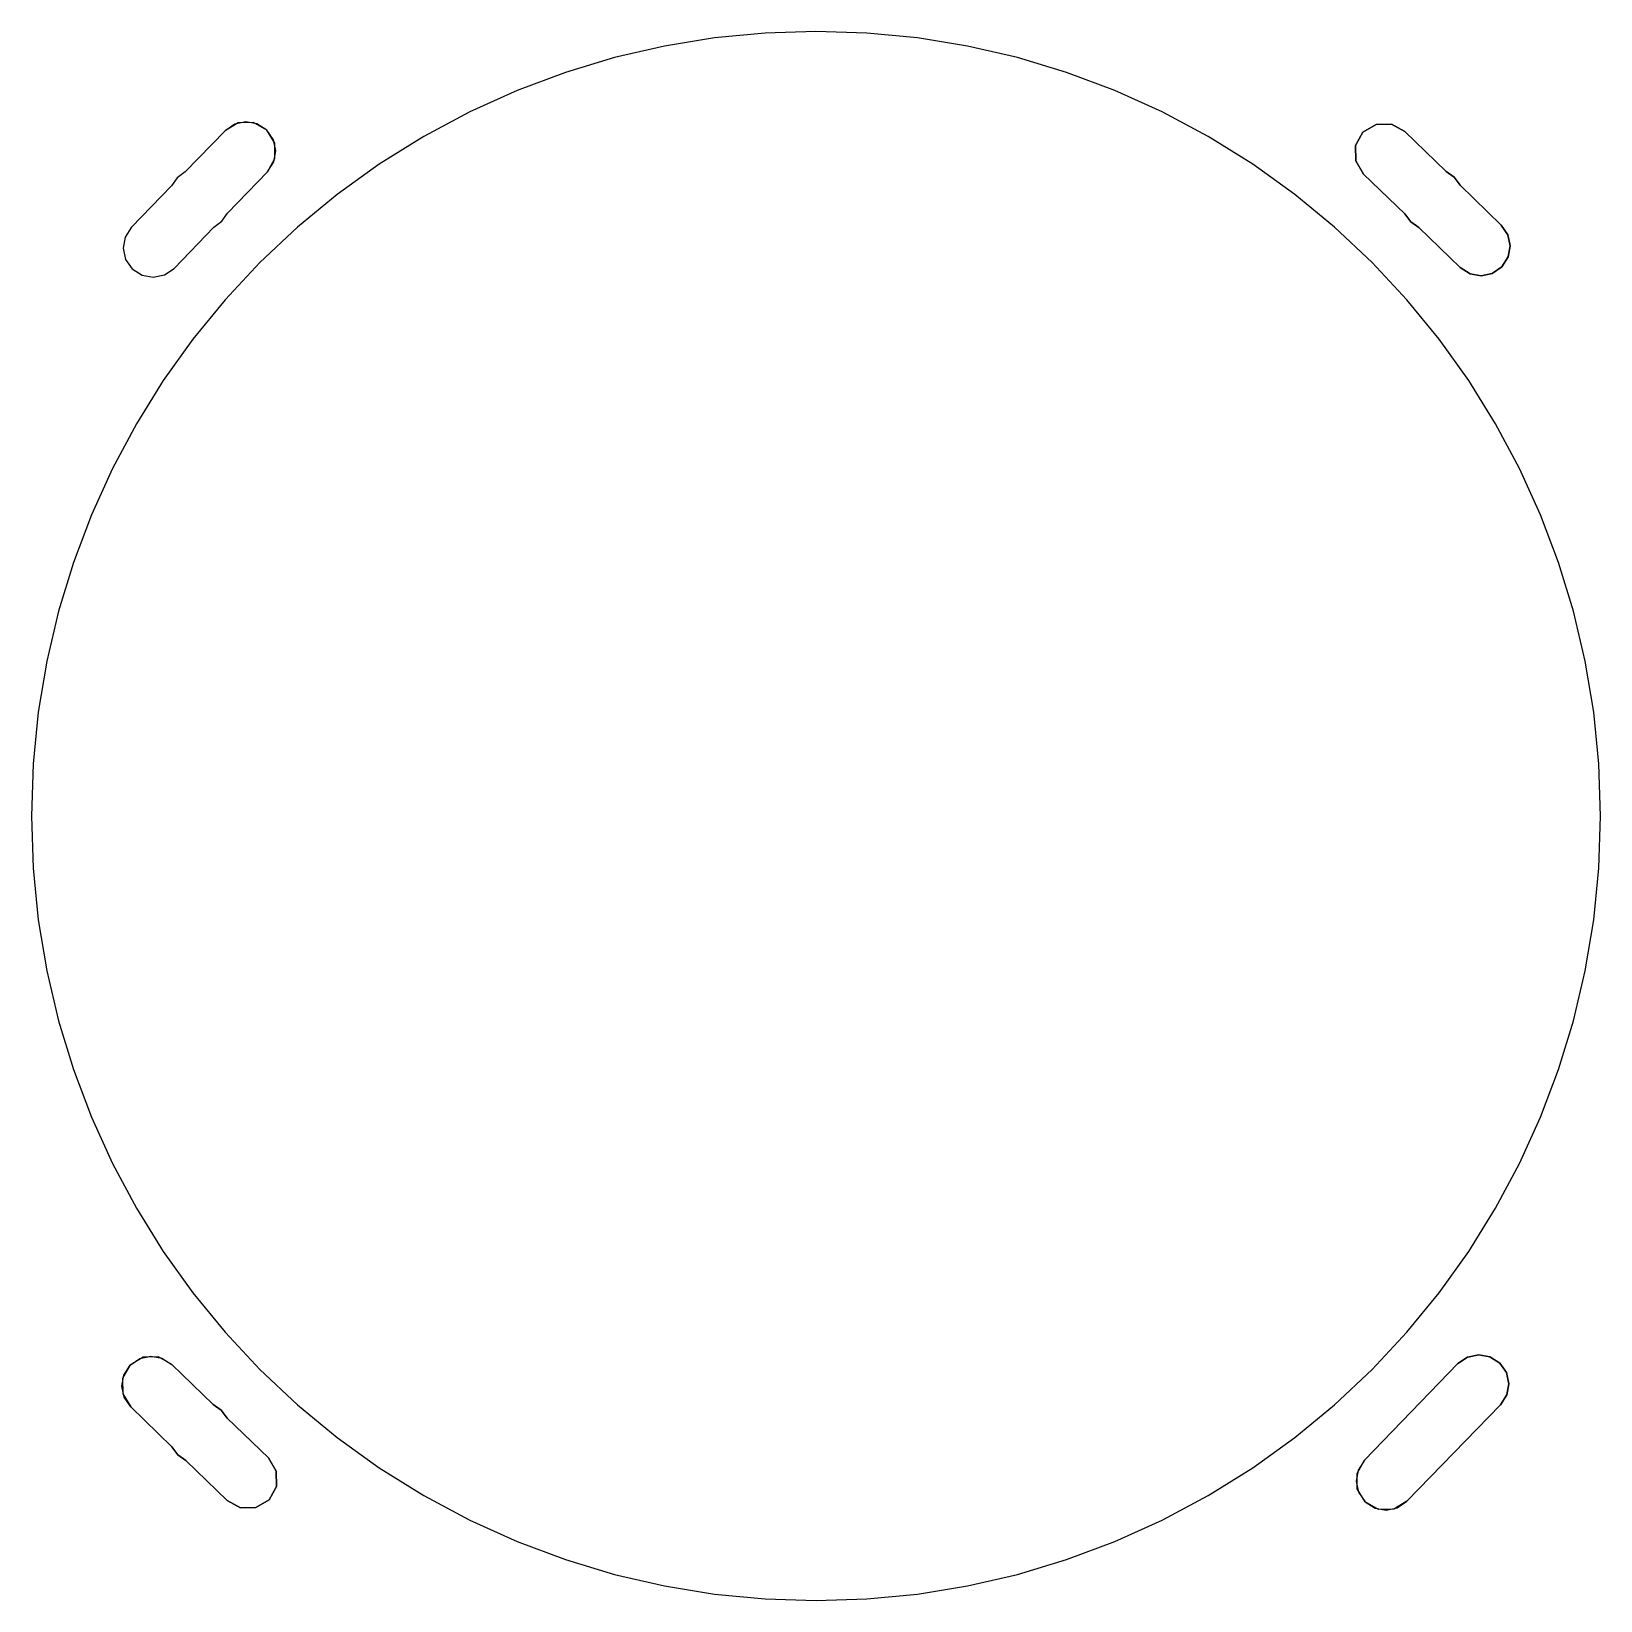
# Model space of a CAD drawing. Extents: x -40 to 40, y -40 to 298.
# Drawn here: x -40 to 40, y -40 to 40 of the extents above.
import ezdxf

# ---------------------------------------------------------------- set-up
doc = ezdxf.new("R2010")
doc.units = 0

msp = doc.modelspace()

# ---------------------------------------------------------------- linework, layer by layer
for p, q in [((-0.00005, 40.00527), (-2.588711, 39.921526)), ((-0.00005, 40.00527), (-2.588711, 39.921526)), ((2.588611, 39.921526), (-0.00005, 40.00527)), ((2.588611, 39.921526), (-0.00005, 40.00527)), ((-7.732373, 39.251571), (-10.270546, 38.66536)), ((-7.732373, 39.251571), (-10.270546, 38.66536)), ((-5.168957, 39.670293), (-7.732373, 39.251571)), ((-5.168957, 39.670293), (-7.732373, 39.251571)), ((-2.588711, 39.921526), (-5.168957, 39.670293)), ((-2.588711, 39.921526), (-5.168957, 39.670293)), ((5.168857, 39.670293), (2.588611, 39.921526)), ((5.168857, 39.670293), (2.588611, 39.921526)), ((7.732273, 39.251571), (5.168857, 39.670293)), ((7.732273, 39.251571), (5.168857, 39.670293)), ((10.270446, 38.66536), (7.732273, 39.251571)), ((10.270446, 38.66536), (7.732273, 39.251571)), ((-10.270546, 38.66536), (-12.775059, 37.911661)), ((-10.270546, 38.66536), (-12.775059, 37.911661)), ((12.774959, 37.911661), (10.270446, 38.66536)), ((12.774959, 37.911661), (10.270446, 38.66536)), ((-12.775059, 37.911661), (-15.2375, 36.990473)), ((-12.775059, 37.911661), (-15.2375, 36.990473)), ((15.2374, 36.990473), (12.774959, 37.911661)), ((15.2374, 36.990473), (12.774959, 37.911661)), ((-15.2375, 36.990473), (-17.649451, 35.901796)), ((-15.2375, 36.990473), (-17.649451, 35.901796)), ((17.649351, 35.901796), (15.2374, 36.990473)), ((17.649351, 35.901796), (15.2374, 36.990473)), ((-29.46044, 35.341272), (-30.12985, 34.94049)), ((-29.636521, 35.279434), (-30.129814, 34.940463)), ((-29.07116, 35.398788), (-29.636521, 35.279434)), ((-28.680323, 35.353654), (-29.46044, 35.341272)), ((-28.502297, 35.297437), (-29.07116, 35.398788)), ((-27.99853, 34.97432), (-28.680323, 35.353654)), ((-27.998494, 34.974293), (-28.502297, 35.297437)), ((-17.649451, 35.901796), (-20.0025, 34.64563)), ((-17.649451, 35.901796), (-20.0025, 34.64563)), ((20.0024, 34.64563), (17.649351, 35.901796)), ((20.0024, 34.64563), (17.649351, 35.901796)), ((28.557183, 35.264394), (27.887773, 34.863612)), ((27.887794, 34.863586), (28.557204, 35.264368)), ((29.3373, 35.276776), (28.557183, 35.264394)), ((28.557204, 35.264368), (29.337321, 35.27675)), ((30.019093, 34.897442), (29.3373, 35.276776)), ((29.337321, 35.27675), (30.019114, 34.897416)), ((-30.12985, 34.94049), (-32.16672, 32.83792)), ((-30.129814, 34.940463), (-32.166684, 32.837893)), ((-27.597748, 34.30491), (-27.99853, 34.97432)), ((-27.659523, 34.481), (-27.998494, 34.974293)), ((-27.540169, 33.915639), (-27.659523, 34.481)), ((-20.0025, 34.64563), (-22.266896, 33.235913)), ((-20.0025, 34.64563), (-22.266896, 33.235913)), ((22.266796, 33.235913), (20.0024, 34.64563)), ((22.266796, 33.235913), (20.0024, 34.64563)), ((27.887773, 34.863612), (27.508439, 34.181819)), ((27.50846, 34.181793), (27.887794, 34.863586)), ((32.121663, 32.860572), (30.019093, 34.897442)), ((30.019114, 34.897416), (32.121684, 32.860546)), ((-27.64152, 33.346776), (-27.540169, 33.915639)), ((-27.585366, 33.524793), (-27.597748, 34.30491)), ((27.508439, 34.181819), (27.520821, 33.401702)), ((27.520842, 33.401676), (27.50846, 34.181793)), ((-32.16672, 32.83792), (-32.571074, 32.535837)), ((-32.166684, 32.837893), (-32.571038, 32.53581)), ((-30.00157, 30.740419), (-27.9647, 32.843)), ((-30.001534, 30.740383), (-27.964664, 32.842973)), ((-27.9647, 32.843), (-27.585366, 33.524793)), ((-27.964664, 32.842973), (-27.64152, 33.346776)), ((-22.266896, 33.235913), (-24.415694, 31.69144)), ((-22.266896, 33.235913), (-24.415694, 31.69144)), ((24.415594, 31.69144), (22.266796, 33.235913)), ((24.415594, 31.69144), (22.266796, 33.235913)), ((27.520821, 33.401702), (27.921603, 32.732292)), ((27.921624, 32.732266), (27.520842, 33.401676)), ((32.535397, 32.571482), (32.121663, 32.860572)), ((32.121684, 32.860546), (32.535418, 32.571456)), ((-32.860166, 32.122096), (-34.897036, 30.019536)), ((-32.86013, 32.122069), (-34.897, 30.0195)), ((-32.571074, 32.535837), (-32.860166, 32.122096)), ((-32.571038, 32.53581), (-32.86013, 32.122069)), ((27.9216, 32.7323), (30.02417, 30.69542)), ((27.921603, 32.732292), (27.9216, 32.7323)), ((30.024194, 30.695386), (27.921624, 32.732266)), ((32.837476, 32.167134), (32.535397, 32.571482)), ((32.535418, 32.571456), (32.837497, 32.167108)), ((34.940046, 30.130244), (32.837476, 32.167134)), ((32.837497, 32.167108), (32.8375, 32.1671)), ((32.8375, 32.1671), (34.94007, 30.13021)), ((-24.415694, 31.69144), (-26.444686, 30.019498)), ((-24.415694, 31.69144), (-26.444686, 30.019498)), ((26.444586, 30.019498), (24.415594, 31.69144)), ((26.444586, 30.019498), (24.415594, 31.69144)), ((-30.290665, 30.326689), (-30.00157, 30.740419)), ((-30.290629, 30.326653), (-30.001534, 30.740383)), ((30.02417, 30.69542), (30.326249, 30.291067)), ((30.326273, 30.291033), (30.024194, 30.695386)), ((-34.897036, 30.019536), (-35.218927, 29.515822)), ((-34.897, 30.0195), (-35.218891, 29.515786)), ((-32.731886, 27.922056), (-30.695016, 30.024616)), ((-32.73185, 27.92202), (-30.69498, 30.02458)), ((-30.695016, 30.024616), (-30.290665, 30.326689)), ((-30.69498, 30.02458), (-30.290629, 30.326653)), ((-26.444686, 30.019498), (-28.349666, 28.227376)), ((-26.444686, 30.019498), (-28.349666, 28.227376)), ((28.349566, 28.227376), (26.444586, 30.019498)), ((28.349566, 28.227376), (26.444586, 30.019498)), ((30.326249, 30.291067), (30.739986, 30.001974)), ((30.74001, 30.00194), (30.326273, 30.291033)), ((30.739986, 30.001974), (32.842556, 27.965104)), ((32.84258, 27.96507), (30.74001, 30.00194)), ((35.277737, 29.637001), (34.940046, 30.130244)), ((34.94007, 30.13021), (35.277761, 29.636967)), ((35.39626, 29.072174), (35.277737, 29.637001)), ((35.277761, 29.636967), (35.396284, 29.07214)), ((-35.218927, 29.515822), (-35.31948, 28.947507)), ((-35.31948, 28.947507), (-35.199846, 28.3829)), ((-35.218891, 29.515786), (-35.319444, 28.947471)), ((-35.319444, 28.947471), (-35.19981, 28.382864)), ((35.2946, 28.504069), (35.39626, 29.072174)), ((35.396284, 29.07214), (35.294624, 28.504035)), ((-35.199846, 28.3829), (-34.861176, 27.890312)), ((-35.19981, 28.382864), (-34.86114, 27.890276)), ((-28.349666, 28.227376), (-30.126425, 26.322359)), ((-28.349666, 28.227376), (-30.126425, 26.322359)), ((30.126327, 26.322359), (28.349566, 28.227376)), ((30.126327, 26.322359), (28.349566, 28.227376)), ((34.971739, 28.000994), (35.2946, 28.504069)), ((35.294624, 28.504035), (34.971763, 28.00096)), ((-34.861176, 27.890312), (-34.358085, 27.567448)), ((-34.86114, 27.890276), (-34.358049, 27.567412)), ((-34.358085, 27.567448), (-33.789965, 27.465796)), ((-34.358049, 27.567412), (-33.789929, 27.46576)), ((-33.789965, 27.465796), (-33.225128, 27.584338)), ((-33.789929, 27.46576), (-33.225092, 27.584302)), ((-33.225128, 27.584338), (-32.731886, 27.922056)), ((-33.225092, 27.584302), (-32.73185, 27.92202)), ((32.842556, 27.965104), (33.346266, 27.643236)), ((33.34629, 27.643202), (32.84258, 27.96507)), ((33.346266, 27.643236), (33.91457, 27.542695)), ((33.914594, 27.542661), (33.34629, 27.643202)), ((33.91457, 27.542695), (34.479163, 27.662332)), ((34.479187, 27.662298), (33.914594, 27.542661)), ((34.479163, 27.662332), (34.971739, 28.000994)), ((34.971763, 28.00096), (34.479187, 27.662298)), ((-30.126425, 26.322359), (-31.770757, 24.311736)), ((-30.126425, 26.322359), (-31.770757, 24.311736)), ((31.77066, 24.311736), (30.126327, 26.322359)), ((31.77066, 24.311736), (30.126327, 26.322359)), ((-31.770757, 24.311736), (-33.278455, 22.202794)), ((-31.770757, 24.311736), (-33.278455, 22.202794)), ((33.278359, 22.202794), (31.77066, 24.311736)), ((33.278359, 22.202794), (31.77066, 24.311736)), ((-33.278455, 22.202794), (-34.64531, 20.00282)), ((-33.278455, 22.202794), (-34.64531, 20.00282)), ((34.645216, 20.00282), (33.278359, 22.202794)), ((34.645216, 20.00282), (33.278359, 22.202794)), ((-34.64531, 20.00282), (-35.867115, 17.719102)), ((-34.64531, 20.00282), (-35.867115, 17.719102)), ((35.867024, 17.719102), (34.645216, 20.00282)), ((35.867024, 17.719102), (34.645216, 20.00282)), ((-35.867115, 17.719102), (-36.939664, 15.358927)), ((-35.867115, 17.719102), (-36.939664, 15.358927)), ((36.939576, 15.358927), (35.867024, 17.719102)), ((36.939576, 15.358927), (35.867024, 17.719102)), ((-36.939664, 15.358927), (-37.858749, 12.929582)), ((-36.939664, 15.358927), (-37.858749, 12.929582)), ((37.858665, 12.929582), (36.939576, 15.358927)), ((37.858665, 12.929582), (36.939576, 15.358927)), ((-37.858749, 12.929582), (-38.620161, 10.438355)), ((-37.858749, 12.929582), (-38.620161, 10.438355)), ((38.620083, 10.438355), (37.858665, 12.929582)), ((38.620083, 10.438355), (37.858665, 12.929582)), ((-38.620161, 10.438355), (-39.219695, 7.892533)), ((-38.620161, 10.438355), (-39.219695, 7.892533)), ((39.219622, 7.892533), (38.620083, 10.438355)), ((39.219622, 7.892533), (38.620083, 10.438355)), ((-39.219695, 7.892533), (-39.653143, 5.299403)), ((-39.219695, 7.892533), (-39.653143, 5.299403)), ((39.653077, 5.299403), (39.219622, 7.892533)), ((39.653077, 5.299403), (39.219622, 7.892533)), ((-39.653143, 5.299403), (-39.916297, 2.666253)), ((-39.653143, 5.299403), (-39.916297, 2.666253)), ((39.916238, 2.666253), (39.653077, 5.299403)), ((39.916238, 2.666253), (39.653077, 5.299403)), ((-39.916297, 2.666253), (-40.00495, 0.00037)), ((-39.916297, 2.666253), (-40.00495, 0.00037)), ((40.0049, 0.00037), (39.916238, 2.666253)), ((40.0049, 0.00037), (39.916238, 2.666253)), ((-40.00495, 0.00037), (-39.916293, -2.665513)), ((-40.00495, 0.00037), (-39.916293, -2.665513)), ((39.916222, -2.665513), (40.004875, 0.00037)), ((39.916222, -2.665513), (40.004875, 0.00037)), ((40.004875, 0.00037), (40.0049, 0.00037)), ((40.004875, 0.00037), (40.0049, 0.00037)), ((-39.916293, -2.665513), (-39.653135, -5.298663)), ((-39.916293, -2.665513), (-39.653135, -5.298663)), ((39.653068, -5.298663), (39.916222, -2.665513)), ((39.653068, -5.298663), (39.916222, -2.665513)), ((-39.653135, -5.298663), (-39.219684, -7.891792)), ((-39.653135, -5.298663), (-39.219684, -7.891792)), ((39.21962, -7.891792), (39.653068, -5.298663)), ((39.21962, -7.891792), (39.653068, -5.298663)), ((-39.219684, -7.891792), (-38.620147, -10.437614)), ((-39.219684, -7.891792), (-38.620147, -10.437614)), ((38.620086, -10.437614), (39.21962, -7.891792)), ((38.620086, -10.437614), (39.21962, -7.891792)), ((-38.620147, -10.437614), (-37.858732, -12.928842)), ((-38.620147, -10.437614), (-37.858732, -12.928842)), ((37.858674, -12.928842), (38.620086, -10.437614)), ((37.858674, -12.928842), (38.620086, -10.437614)), ((-37.858732, -12.928842), (-36.939645, -15.358186)), ((-37.858732, -12.928842), (-36.939645, -15.358186)), ((36.939589, -15.358186), (37.858674, -12.928842)), ((36.939589, -15.358186), (37.858674, -12.928842)), ((-36.939645, -15.358186), (-35.867095, -17.718362)), ((-36.939645, -15.358186), (-35.867095, -17.718362)), ((35.86704, -17.718362), (36.939589, -15.358186)), ((35.86704, -17.718362), (36.939589, -15.358186)), ((-35.867095, -17.718362), (-34.645288, -20.00208)), ((-35.867095, -17.718362), (-34.645288, -20.00208)), ((34.645235, -20.00208), (35.86704, -17.718362)), ((34.645235, -20.00208), (35.86704, -17.718362)), ((-34.645288, -20.00208), (-33.278432, -22.202054)), ((-34.645288, -20.00208), (-33.278432, -22.202054)), ((33.27838, -22.202054), (34.645235, -20.00208)), ((33.27838, -22.202054), (34.645235, -20.00208)), ((-33.278432, -22.202054), (-31.770734, -24.310996)), ((-33.278432, -22.202054), (-31.770734, -24.310996)), ((31.770682, -24.310996), (33.27838, -22.202054)), ((31.770682, -24.310996), (33.27838, -22.202054)), ((-31.770734, -24.310996), (-30.126401, -26.321619)), ((-31.770734, -24.310996), (-30.126401, -26.321619)), ((30.12635, -26.321619), (31.770682, -24.310996)), ((30.12635, -26.321619), (31.770682, -24.310996)), ((-30.126401, -26.321619), (-28.349641, -28.226635)), ((-30.126401, -26.321619), (-28.349641, -28.226635)), ((28.349591, -28.226635), (30.12635, -26.321619)), ((28.349591, -28.226635), (30.12635, -26.321619)), ((-34.976004, -27.99607), (-35.355581, -28.678822)), ((-35.294624, -28.503235), (-34.971763, -28.00016)), ((-34.305641, -27.595018), (-34.976004, -27.99607)), ((-34.971763, -28.00016), (-34.479187, -27.661498)), ((-34.479187, -27.661498), (-33.914594, -27.541861)), ((-33.524556, -27.583392), (-34.305641, -27.595018)), ((-33.914594, -27.541861), (-33.34629, -27.642402)), ((-32.842553, -27.964314), (-33.524556, -27.583392)), ((-33.34629, -27.642402), (-32.84258, -27.96427)), ((-32.84258, -27.96427), (-30.74001, -30.00114)), ((-30.739983, -30.001184), (-32.842553, -27.964314)), ((32.73184, -27.92127), (27.96465, -32.84222)), ((27.9647, -32.8422), (32.73189, -27.92125)), ((33.225082, -27.583552), (32.73184, -27.92127)), ((32.73189, -27.92125), (33.225132, -27.583532)), ((33.789919, -27.46501), (33.225082, -27.583552)), ((33.225132, -27.583532), (33.789969, -27.46499)), ((34.358039, -27.566662), (33.789919, -27.46501)), ((33.789969, -27.46499), (34.358089, -27.566642)), ((34.86113, -27.889526), (34.358039, -27.566662)), ((34.358089, -27.566642), (34.86118, -27.889506)), ((35.1998, -28.382114), (34.86113, -27.889526)), ((34.86118, -27.889506), (35.19985, -28.382094)), ((-35.396284, -29.07134), (-35.294624, -28.503235)), ((-35.355581, -28.678822), (-35.342415, -29.459883)), ((-28.349641, -28.226635), (-26.444661, -30.018758)), ((-28.349641, -28.226635), (-26.444661, -30.018758)), ((26.444611, -30.018758), (28.349591, -28.226635)), ((26.444611, -30.018758), (28.349591, -28.226635)), ((35.319434, -28.946721), (35.1998, -28.382114)), ((35.19985, -28.382094), (35.319484, -28.946701)), ((-35.277761, -29.636167), (-35.396284, -29.07134)), ((-35.342415, -29.459883), (-34.940043, -30.129454)), ((34.89699, -30.01875), (35.218881, -29.515036)), ((35.218931, -29.515016), (34.89704, -30.01873)), ((35.218881, -29.515036), (35.319434, -28.946721)), ((35.319484, -28.946701), (35.218931, -29.515016)), ((-34.94007, -30.12941), (-35.277761, -29.636167)), ((-32.8375, -32.1663), (-34.94007, -30.12941)), ((-34.940043, -30.129454), (-32.837473, -32.166344)), ((-30.74001, -30.00114), (-30.326275, -30.290234)), ((-30.326248, -30.290278), (-30.739983, -30.001184)), ((-30.326275, -30.290234), (-30.024197, -30.694586)), ((-30.02417, -30.69463), (-30.326248, -30.290278)), ((-26.444661, -30.018758), (-24.415669, -31.690699)), ((-26.444661, -30.018758), (-24.415669, -31.690699)), ((24.415619, -31.690699), (26.444611, -30.018758)), ((24.415619, -31.690699), (26.444611, -30.018758)), ((30.1298, -34.9397), (34.89699, -30.01875)), ((34.89704, -30.01873), (30.12985, -34.93968)), ((-30.024197, -30.694586), (-27.921627, -32.731456)), ((-27.9216, -32.7315), (-30.02417, -30.69463)), ((-24.415669, -31.690699), (-22.266871, -33.235172)), ((-24.415669, -31.690699), (-22.266871, -33.235172)), ((22.266821, -33.235172), (24.415619, -31.690699)), ((22.266821, -33.235172), (24.415619, -31.690699)), ((-32.535424, -32.570653), (-32.837503, -32.1663)), ((-32.837503, -32.1663), (-32.8375, -32.1663)), ((-32.837473, -32.166344), (-32.535394, -32.570697)), ((-32.121687, -32.859746), (-32.535424, -32.570653)), ((-32.535394, -32.570697), (-32.121657, -32.85979)), ((-27.921627, -32.731456), (-27.520846, -33.400868)), ((-27.9216, -32.731503), (-27.9216, -32.7315)), ((-27.520816, -33.400912), (-27.9216, -32.731503)), ((-30.019114, -34.896613), (-32.121687, -32.859746)), ((-32.121657, -32.85979), (-30.019087, -34.89666)), ((-27.520846, -33.400868), (-27.508462, -34.180985)), ((-27.508432, -34.181029), (-27.520816, -33.400912)), ((-22.266871, -33.235172), (-20.002475, -34.644889)), ((-22.266871, -33.235172), (-20.002475, -34.644889)), ((20.002425, -34.644889), (22.266821, -33.235172)), ((20.002425, -34.644889), (22.266821, -33.235172)), ((27.642759, -33.345934), (27.542206, -33.914249)), ((27.583812, -33.5242), (27.9647, -32.8422)), ((27.595456, -34.305267), (27.583812, -33.5242)), ((27.96465, -32.84222), (27.642759, -33.345934)), ((27.9647, -32.8422), (27.9647, -32.8422)), ((-27.508462, -34.180985), (-27.887795, -34.862778)), ((-27.887765, -34.862822), (-27.508432, -34.181029)), ((27.542206, -33.914249), (27.66184, -34.478856)), ((27.996506, -34.97561), (27.595456, -34.305267)), ((-29.337321, -35.275946), (-30.019114, -34.896613)), ((-30.019087, -34.89666), (-29.337291, -35.275991)), ((-27.887795, -34.862778), (-28.557204, -35.263562)), ((-28.557174, -35.263606), (-27.887765, -34.862822)), ((-20.002475, -34.644889), (-17.649426, -35.901055)), ((-20.002475, -34.644889), (-17.649426, -35.901055)), ((17.649376, -35.901055), (20.002425, -34.644889)), ((17.649376, -35.901055), (20.002425, -34.644889)), ((27.66184, -34.478856), (28.00051, -34.971444)), ((28.679241, -35.355179), (27.996506, -34.97561)), ((28.00051, -34.971444), (28.503601, -35.294308)), ((30.12985, -34.93968), (29.460284, -35.342025)), ((29.636558, -35.277418), (30.1298, -34.9397)), ((30.1298, -34.9397), (30.1298, -34.9397)), ((-28.557204, -35.263562), (-29.337321, -35.275946)), ((-29.337291, -35.275991), (-28.557174, -35.263606)), ((-17.649426, -35.901055), (-15.237475, -36.989732)), ((-17.649426, -35.901055), (-15.237475, -36.989732)), ((15.237425, -36.989732), (17.649376, -35.901055)), ((15.237425, -36.989732), (17.649376, -35.901055)), ((28.503601, -35.294308), (29.071721, -35.39596)), ((29.460284, -35.342025), (28.679241, -35.355179)), ((29.071721, -35.39596), (29.636558, -35.277418)), ((-15.237475, -36.989732), (-12.775034, -37.91092)), ((-15.237475, -36.989732), (-12.775034, -37.91092)), ((12.774984, -37.91092), (15.237425, -36.989732)), ((12.774984, -37.91092), (15.237425, -36.989732)), ((-12.775034, -37.91092), (-10.270521, -38.66462)), ((-12.775034, -37.91092), (-10.270521, -38.66462)), ((10.270471, -38.66462), (12.774984, -37.91092)), ((10.270471, -38.66462), (12.774984, -37.91092)), ((-10.270521, -38.66462), (-7.732348, -39.25083)), ((-10.270521, -38.66462), (-7.732348, -39.25083)), ((7.732298, -39.25083), (10.270471, -38.66462)), ((7.732298, -39.25083), (10.270471, -38.66462)), ((-7.732348, -39.25083), (-5.168932, -39.669552)), ((-7.732348, -39.25083), (-5.168932, -39.669552)), ((-5.168932, -39.669552), (-2.588686, -39.920785)), ((-5.168932, -39.669552), (-2.588686, -39.920785)), ((-2.588686, -39.920785), (-0.000025, -40.00453)), ((-2.588686, -39.920785), (-0.000025, -40.00453)), ((-0.000025, -40.00453), (2.588636, -39.920785)), ((-0.000025, -40.00453), (2.588636, -39.920785)), ((2.588636, -39.920785), (5.168882, -39.669552)), ((2.588636, -39.920785), (5.168882, -39.669552)), ((5.168882, -39.669552), (7.732298, -39.25083)), ((5.168882, -39.669552), (7.732298, -39.25083))]:
    msp.add_line(p, q)

doc.saveas('drawing.dxf')
